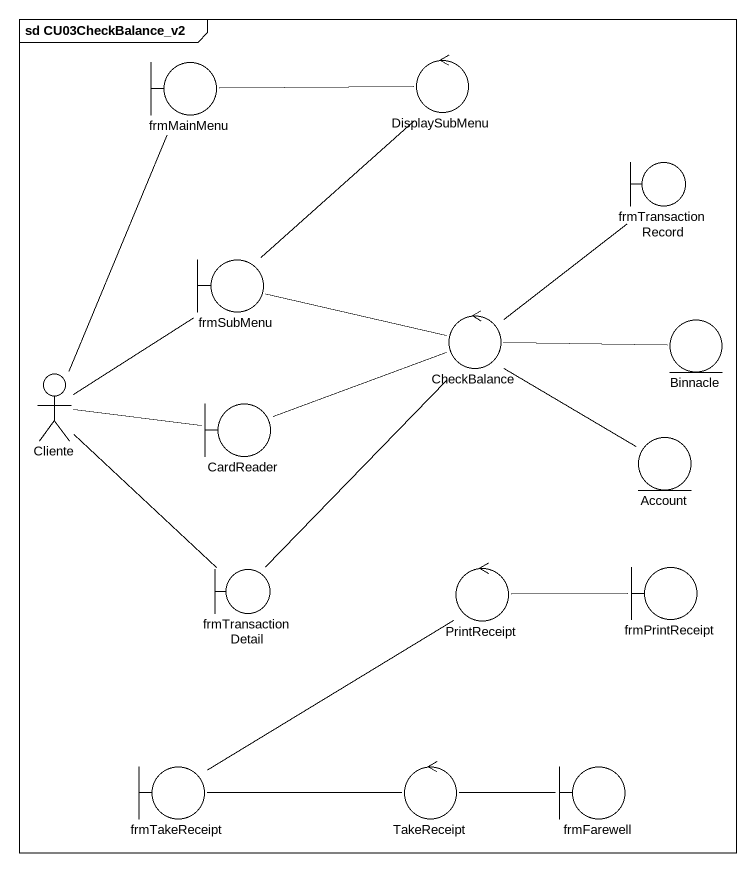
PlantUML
@startuml
mainframe sd CU03CheckBalance_v2
boundary frmMainMenu
control DisplaySubMenu
boundary frmTransactionRecord
boundary frmSubMenu
control CheckBalance
entity Binnacle
actor Cliente
boundary CardReader
entity Account
boundary frmTransactionDetail
control PrintReceipt
boundary frmPrintReceipt
boundary frmTakeReceipt
control TakeReceipt
boundary frmFarewell
frmMainMenu -right- DisplaySubMenu
frmTransactionRecord -- CheckBalance
frmSubMenu -up- DisplaySubMenu
frmSubMenu -right- CheckBalance
CheckBalance -right- Binnacle
CheckBalance -- Account
CheckBalance -- frmTransactionDetail
Cliente -up- frmMainMenu
Cliente -up- frmSubMenu
Cliente -right- CardReader
Cliente -- frmTransactionDetail
CardReader -right- CheckBalance
PrintReceipt -right- frmPrintReceipt
PrintReceipt -- frmTakeReceipt
frmTakeReceipt -right- TakeReceipt
TakeReceipt -right- frmFarewell
@enduml
